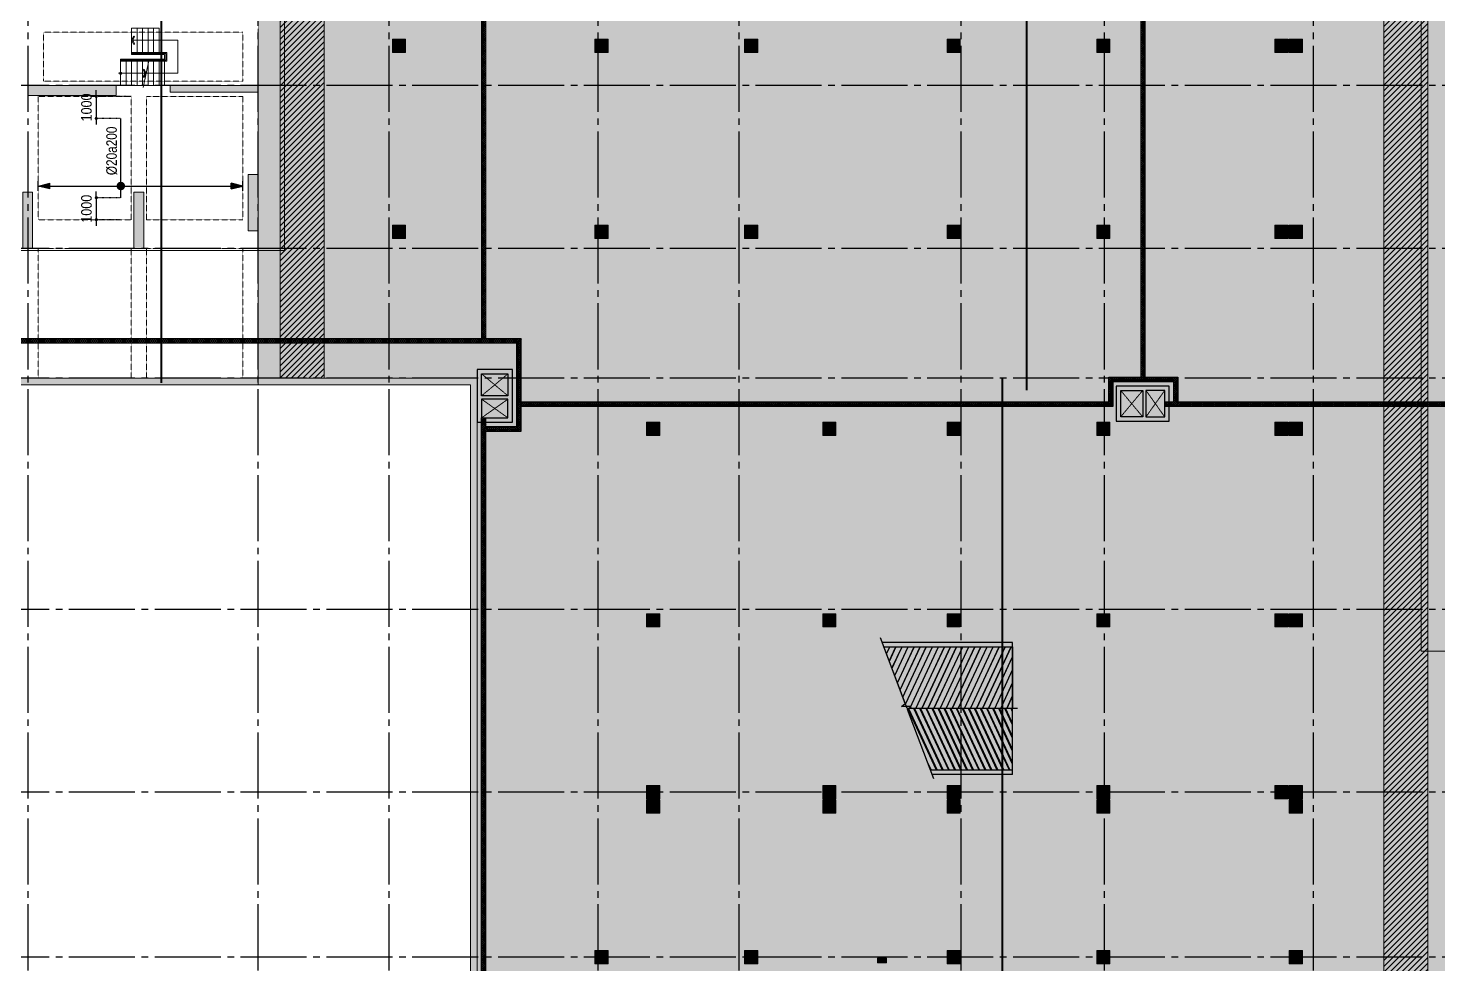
# Model space of a CAD drawing. Header units: millimetres. Extents: x -3819597 to -2591384, y 582389 to 820195.
# Drawn here: x -2754257 to -2690206, y 667731 to 710231 of the extents above; entities that cross this region are included whole.
import ezdxf
from ezdxf.enums import TextEntityAlignment as Align

# ---------------------------------------------------------------- set-up
doc = ezdxf.new("R2010")
doc.units = ezdxf.units.MM
doc.header["$MEASUREMENT"] = 0
for name, pattern in [('CENTER', [2, 1.25, -0.25, 0.25, -0.25]), ('CHG_XX_Cot_Ham 2$0$MB_Luoi truc$0$HTT Hidden 21', [3, 2, -1]), ('CHG_XX_Damsan_Ham 2$0$CHG_XX_Damsan_Ham 2$0$HIDDEN', [0.375, 0.25, -0.125]), ('CHG_XX_Luoi truc$0$MB_Luoi truc$0$Center101', [13, 10, -1, 1, -1]), ('DOT2', [0.125, 0, -0.125]), ('HIDDEN', [0.375, 0.25, -0.125])]:
    doc.linetypes.add(name, pattern=pattern)
doc.layers.get('0').update_dxf_attribs({"lineweight": 9})
doc.layers.get('Defpoints').update_dxf_attribs({"color": 10, "lineweight": 0})
for name, color, linetype in [('02HN. TEXT B', 1, 'Continuous'), ('08HN. SSS X', 6, 'Continuous'), ('12HN. GRID', 1, 'CENTER'), ("CHG_XX_Damsan_Ham 2$0$CHG_XX_Damsan_Ham 2$0$'S_General_Hatch_8", 8, 'Continuous'), ('CHG_XX_Damsan_Ham 2$0$CHG_XX_Damsan_Ham 2$0$MEP-00-GENERAL-35', 2, 'Continuous'), ('CHG_XX_Luoi truc$0$Grid', 34, 'Continuous'), ('CHG_XX_Luoi truc$0$Grid Line', 8, 'CHG_XX_Luoi truc$0$MB_Luoi truc$0$Center101'), ('dim', 51, 'Continuous')]:
    doc.layers.add(name, color=color, linetype=linetype)
for name, color, linetype, lineweight, plot in [('CHG_XX_Cot_Ham 2$0$NS-Column-H2', 90, 'Continuous', 13, False), ('CHG_XX_Cot_Ham 2$0$NS-Column-H2 @ 1', 90, 'Continuous', 13, False), ('CHG_XX_Cot_Ham 2$0$NS-Column-H2 @ 150', 90, 'Continuous', 13, False)]:
    doc.layers.add(name, color=color, linetype=linetype, lineweight=lineweight, plot=plot)
for name, color, linetype, lineweight in [('CHG_XX_Cot_Ham 2$0$NS-Pier-H2', 150, 'Continuous', 13), ('CHG_XX_Cot_Ham 2$0$NS-Pier-H2 @ 1', 150, 'Continuous', 13), ('CHG_XX_Cot_Ham 2$0$NS-Pier-H2 @ 150', 150, 'Continuous', 13), ("CHG_XX_Damsan_Ham 2$0$CHG_XX_Damsan_Ham 2$0$'S_General_Hidden_1 Thin", 1, 'CHG_XX_Damsan_Ham 2$0$CHG_XX_Damsan_Ham 2$0$HIDDEN', 18), ('CHG_XX_Damsan_Ham 2$0$CHG_XX_Damsan_Ham 2$0$CHG_XX_Damsan_Ham 2$0$Start net bao', 3, 'Continuous', 18), ('CHG_XX_Damsan_Ham 2$0$CHG_XX_Damsan_Ham 2$0$DBAO', 3, 'Continuous', 13), ('CHG_XX_Damsan_Ham 2$0$CHG_XX_Damsan_Ham 2$0$DMo', 9, 'CHG_XX_Damsan_Ham 2$0$CHG_XX_Damsan_Ham 2$0$HIDDEN', 9), ('CHG_XX_Damsan_Ham 2$0$CHG_XX_Damsan_Ham 2$0$DTE-MEP-H-SLAB TEXT', 3, 'Continuous', 0), ('CHG_XX_Damsan_Ham 2$0$CHG_XX_Damsan_Ham 2$0$HATCH', 154, 'Continuous', 9), ('CHG_XX_Damsan_Ham 2$0$CHG_XX_Damsan_Ham 2$0$mach ngung thi cong', 6, 'Continuous', 13), ('CHG_XX_Damsan_Ham 2$0$CHG_XX_Damsan_Ham 2$0$Start hatch', 8, 'Continuous', 25), ('CHG_XX_Damsan_Ham 2$0$CHG_XX_Damsan_Ham 2$0$Start net bao', 3, 'Continuous', 18), ('CHG_XX_Damsan_Ham 2$0$HATCH', 57, 'Continuous', 9), ('CHG_XX_Damsan_Ham 2$0$mach ngung thi cong', 6, 'Continuous', 13), ('CHG_XX_Damsan_Ham 2$0$Start hatch', 8, 'Continuous', 25), ('CHG_XX_Damsan_Ham 2$0$tam cap ram', 8, 'Continuous', 5), ('thep chay suot', 5, 'HIDDEN', 40)]:
    doc.layers.add(name, color=color, linetype=linetype, lineweight=lineweight)
doc.styles.add('[HN042014]STYLE', font='arial.ttf', dxfattribs={"width": 0.8})
doc.styles.add('CHG_XX_Luoi truc$0$MB_Luoi truc$0$Grid A-F$0$VNI-HelveCB', font='VHELVCB_0.TTF')
doc.styles.add('MB_Luoi truc$0$Arial_C', font='arial.ttf', dxfattribs={"width": 0.85})
doc.dimstyles.new('200', dxfattribs={"dimscale": 200, "dimtxt": 2.4, "dimasz": 0.7, "dimexe": 0.0003, "dimexo": 0, "dimgap": 1, "dimtad": 1, "dimdec": 0, "dimzin": 12, "dimdsep": 46, "dimtxsty": 'MB_Luoi truc$0$Arial_C', "dimblk": 'MB_Luoi truc$0$_Dot', "dimcen": 0.5, "dimclrd": 256, "dimclre": 8, "dimclrt": 1, "dimadec": 0, "dimazin": 0, "dimtfac": 1, "dimtdec": 0, "dimtix": 1, "dimtmove": 2, "dimatfit": 3, "dimldrblk": 'MB_Luoi truc$0$HTT Arrow 30', "dimfxl": 1, "dimtolj": 1, "dimtzin": 0, "dimlwe": -1, "dimarcsym": 0})
pattern_1 = [(45, (170555.19, -8650), (-44.194174, 44.194174), []), (135, (170555.19, -8650), (-44.194174, -44.194174), [])]

# ---------------------------------------------------------------- blocks, each defined once
blk = doc.blocks.new('*U685')
at = {"layer": '12HN. GRID', "linetype": 'Continuous'}
h = blk.add_hatch(color=256, dxfattribs=at)
h.dxf.hatch_style = 1
h.paths.add_polyline_path([(-44, 1608), (44, 1608), (0, 1784)])
h = blk.add_hatch(color=256, dxfattribs=at)
h.dxf.hatch_style = 1
h.paths.add_polyline_path([(0, -1233), (44, -1057), (-44, -1057)])
for p, q in [((-75, 1784), (75, 1784)), ((-44, 1608), (0, 1784)), ((0, 1784), (0, -1233)), ((0, 1784), (44, 1608)), ((-44, 1608), (44, 1608)), ((-44, -1057), (44, -1057)), ((-44, -1057), (0, -1233)), ((0, -1233), (44, -1057)), ((-75, -1233), (75, -1233))]:
    blk.add_line(p, q, dxfattribs=at)
at = {"layer": '12HN. GRID', "linetype": 'Continuous', "const_width": 64, "flags": 128}
blk.add_lwpolyline([(-32, 0, 1), (32, 0, 1)], format="xyb", close=True, dxfattribs=at)
at = {"layer": 'thep chay suot', "linetype": 'HIDDEN', "ltscale": 10}
blk.add_line((-12226, 0), (4177, 0), dxfattribs=at)
at = {"layer": 'thep chay suot', "linetype": 'ByBlock', "ltscale": 0.001}
for p, q in [((-12226, 0), (-12226, 0)), ((4177, 0), (4177, -87))]:
    blk.add_line(p, q, dxfattribs=at)
at = {"layer": '02HN. TEXT B', "linetype": 'ByBlock', "style": '[HN042014]STYLE', "width": 0.8, "flags": 8}
blk.add_attdef('1', text='', height=160, dxfattribs=at).set_placement((-755, 185), align=Align.MIDDLE_LEFT)
blk.add_attdef('0', text='', height=160, dxfattribs=at).set_placement((-351, 11), align=Align.MIDDLE_CENTER)
at = {"layer": 'Defpoints', "color": 9, "linetype": 'ByBlock', "style": '[HN042014]STYLE', "width": 0.8, "flags": 9}
for tag, p in [('2', (-8371, -1745)), ('3', (-8371, -2150)), ('4', (-8371, -2554)), ('5', (-8371, -2945))]:
    blk.add_attdef(tag, text='', height=250, dxfattribs=at).set_placement(p, align=Align.MIDDLE_CENTER)
blk = doc.blocks.new('*U184')
at = {"layer": '12HN. GRID', "linetype": 'Continuous'}
h = blk.add_hatch(color=256, dxfattribs=at)
h.dxf.hatch_style = 1
h.paths.add_polyline_path([(-44, 1077), (44, 1077), (0, 1253)])
h = blk.add_hatch(color=256, dxfattribs=at)
h.dxf.hatch_style = 1
h.paths.add_polyline_path([(0, -1847), (44, -1671), (-44, -1671)])
at = {"layer": '08HN. SSS X', "linetype": 'ByBlock', "ltscale": 10}
for p, q in [((-177, 0), (1023, 0)), ((-177, 0), (-177, 0)), ((1023, 0), (1023, 0))]:
    blk.add_line(p, q, dxfattribs=at)
at = {"layer": '12HN. GRID', "linetype": 'Continuous'}
for p, q in [((-75, 1253), (75, 1253)), ((-44, 1077), (0, 1253)), ((-44, 1077), (44, 1077)), ((0, 1253), (0, -1847)), ((0, 1253), (44, 1077)), ((-44, -1671), (44, -1671)), ((-44, -1671), (0, -1847)), ((0, -1847), (44, -1671)), ((-75, -1847), (75, -1847))]:
    blk.add_line(p, q, dxfattribs=at)
at = {"layer": '12HN. GRID', "linetype": 'Continuous', "const_width": 64, "flags": 128}
blk.add_lwpolyline([(-32, 0, 1), (32, 0, 1)], format="xyb", close=True, dxfattribs=at)
at = {"layer": '02HN. TEXT B', "linetype": 'ByBlock', "style": '[HN042014]STYLE', "width": 0.8, "flags": 8}
blk.add_attdef('1', text='', height=160, dxfattribs=at).set_placement((164, 140), align=Align.MIDDLE_LEFT)
blk.add_attdef('0', text='', height=160, dxfattribs=at).set_placement((1102, 160), align=Align.MIDDLE_CENTER)
at = {"layer": 'Defpoints', "color": 9, "linetype": 'ByBlock', "style": '[HN042014]STYLE', "width": 0.8, "flags": 9}
for tag, p in [('2', (2572, 2423)), ('3', (2572, 2018)), ('4', (2572, 1613)), ('5', (2572, 1223))]:
    blk.add_attdef(tag, text='', height=250, dxfattribs=at).set_placement(p, align=Align.MIDDLE_CENTER)
blk = doc.blocks.new('MB_Luoi truc$0$_Dot')
at = {"color": 0, "linetype": 'ByBlock', "lineweight": -2}
blk.add_line((-0.5, 0), (-1, 0), dxfattribs=at)
at = {"color": 0, "linetype": 'ByBlock', "const_width": 0.5}
blk.add_lwpolyline([(-0.25, 0, 1), (0.25, 0, 1)], format="xyb", close=True, dxfattribs=at)
blk = doc.blocks.new('*D195')
at = {"layer": 'Defpoints', "color": 0, "transparency": 16777216}
for p in [(-2749582, 707131), (-2751163, 706131), (-2750049, 706131)]:
    blk.add_point(p, dxfattribs=at)
at = {"layer": 'dim', "lineweight": -2, "transparency": 16777216}
for p, q in [((-2751163, 707271), (-2751163, 707411)), ((-2751163, 707131), (-2751163, 706131)), ((-2751163, 705991), (-2751163, 705851))]:
    blk.add_line(p, q, dxfattribs=at)
at = {"layer": 'dim', "color": 8, "linetype": 'DOT2', "transparency": 16777216}
for p, q in [((-2749582, 707131), (-2751163, 707131)), ((-2750049, 706131), (-2751163, 706131))]:
    blk.add_line(p, q, dxfattribs=at)
at = {"layer": 'dim', "lineweight": -2, "transparency": 16777216, "xscale": 140, "yscale": 140, "zscale": 140}
for p, rotation in [((-2751163, 707131), 270), ((-2751163, 706131), 90)]:
    blk.add_blockref('MB_Luoi truc$0$_Dot', p, dxfattribs=dict(at, rotation=rotation))
at = {"layer": 'dim', "color": 1, "transparency": 16777216, "insert": (-2751608, 706631), "char_height": 480, "attachment_point": 5, "rotation": 90, "style": 'MB_Luoi truc$0$Arial_C'}
blk.add_mtext('\\A1;1000', dxfattribs=at)
blk = doc.blocks.new('MB_Luoi truc$0$HTT Arrow 30')
blk.add_hatch(color=256).paths.add_polyline_path([(-2.5, 0.375), (-2.5, -0.375), (0, 0)])
at = {"color": 0, "linetype": 'ByBlock', "lineweight": -2}
for p, q in [((0, 0), (-2.5, 0.375)), ((-2.5, -0.375), (-2.5, 0.375)), ((0, 0), (-2.5, -0.375))]:
    blk.add_line(p, q, dxfattribs=at)
blk = doc.blocks.new('*D196')
at = {"layer": 'Defpoints', "color": 0, "transparency": 16777216}
for p in [(-2750049, 702531), (-2751163, 701531), (-2750049, 701531)]:
    blk.add_point(p, dxfattribs=at)
at = {"layer": 'dim', "lineweight": -2, "transparency": 16777216}
for p, q in [((-2751163, 702671), (-2751163, 702811)), ((-2751163, 702531), (-2751163, 701531)), ((-2751163, 701391), (-2751163, 701251))]:
    blk.add_line(p, q, dxfattribs=at)
at = {"layer": 'dim', "color": 8, "linetype": 'DOT2', "transparency": 16777216}
for p, q in [((-2750049, 702531), (-2751163, 702531)), ((-2750049, 701531), (-2751163, 701531))]:
    blk.add_line(p, q, dxfattribs=at)
at = {"layer": 'dim', "lineweight": -2, "transparency": 16777216, "xscale": 140, "yscale": 140, "zscale": 140}
for p, rotation in [((-2751163, 702531), 270), ((-2751163, 701531), 90)]:
    blk.add_blockref('MB_Luoi truc$0$_Dot', p, dxfattribs=dict(at, rotation=rotation))
at = {"layer": 'dim', "color": 1, "transparency": 16777216, "insert": (-2751608, 702031), "char_height": 480, "attachment_point": 5, "rotation": 90, "style": 'MB_Luoi truc$0$Arial_C'}
blk.add_mtext('\\A1;1000', dxfattribs=at)
blk = doc.blocks.new('*U718')
at = {"layer": '12HN. GRID', "linetype": 'Continuous'}
h = blk.add_hatch(color=256, dxfattribs=at)
h.dxf.hatch_style = 1
h.paths.add_polyline_path([(-44, 11468), (44, 11468), (0, 11644)])
h = blk.add_hatch(color=256, dxfattribs=at)
h.dxf.hatch_style = 1
h.paths.add_polyline_path([(0, -6406), (44, -6230), (-44, -6230)])
for p, q in [((-75, 11644), (75, 11644)), ((-44, 11468), (0, 11644)), ((0, 11644), (0, -6406)), ((0, 11644), (44, 11468)), ((-44, 11468), (44, 11468)), ((-44, -6230), (44, -6230)), ((-44, -6230), (0, -6406)), ((0, -6406), (44, -6230)), ((-75, -6406), (75, -6406))]:
    blk.add_line(p, q, dxfattribs=at)
at = {"layer": '12HN. GRID', "linetype": 'Continuous', "const_width": 64, "flags": 128}
blk.add_lwpolyline([(-32, 0, 1), (32, 0, 1)], format="xyb", close=True, dxfattribs=at)
at = {"layer": 'thep chay suot', "linetype": 'HIDDEN', "ltscale": 10}
blk.add_line((-12340, 0), (3893, 0), dxfattribs=at)
at = {"layer": 'thep chay suot', "linetype": 'ByBlock', "ltscale": 0.001}
for p, q in [((-12340, 0), (-12340, 0)), ((3893, 0), (3893, 0))]:
    blk.add_line(p, q, dxfattribs=at)
at = {"layer": '02HN. TEXT B', "linetype": 'ByBlock', "style": '[HN042014]STYLE', "width": 0.8, "flags": 8}
blk.add_attdef('1', text='', height=160, dxfattribs=at).set_placement((116, 185), align=Align.MIDDLE_LEFT)
blk.add_attdef('0', text='', height=160, dxfattribs=at).set_placement((-351, 11), align=Align.MIDDLE_CENTER)
at = {"layer": 'Defpoints', "color": 9, "linetype": 'ByBlock', "style": '[HN042014]STYLE', "width": 0.8, "flags": 9}
for tag, p in [('2', (-7832, 6470)), ('3', (-7832, 6065)), ('4', (-7832, 5660)), ('5', (-7832, 5270))]:
    blk.add_attdef(tag, text='', height=250, dxfattribs=at).set_placement(p, align=Align.MIDDLE_CENTER)
blk = doc.blocks.new('*U719')
at = {"layer": '12HN. GRID', "linetype": 'Continuous'}
h = blk.add_hatch(color=256, dxfattribs=at)
h.dxf.hatch_style = 1
h.paths.add_polyline_path([(-44, 7781), (44, 7781), (0, 7957)])
h = blk.add_hatch(color=256, dxfattribs=at)
h.dxf.hatch_style = 1
h.paths.add_polyline_path([(0, -6743), (44, -6567), (-44, -6567)])
for p, q in [((-75, 7957), (75, 7957)), ((-44, 7781), (0, 7957)), ((0, 7957), (0, -6743)), ((0, 7957), (44, 7781)), ((-44, 7781), (44, 7781)), ((-44, -6567), (44, -6567)), ((-44, -6567), (0, -6743)), ((0, -6743), (44, -6567)), ((-75, -6743), (75, -6743))]:
    blk.add_line(p, q, dxfattribs=at)
at = {"layer": '12HN. GRID', "linetype": 'Continuous', "const_width": 64, "flags": 128}
blk.add_lwpolyline([(-32, 0, 1), (32, 0, 1)], format="xyb", close=True, dxfattribs=at)
at = {"layer": 'thep chay suot', "linetype": 'HIDDEN', "ltscale": 10}
blk.add_line((-10073, 0), (10646, 0), dxfattribs=at)
at = {"layer": 'thep chay suot', "linetype": 'ByBlock', "ltscale": 0.001}
for p, q in [((-10073, 0), (-10073, 0)), ((10646, 0), (10646, 0))]:
    blk.add_line(p, q, dxfattribs=at)
at = {"layer": '02HN. TEXT B', "linetype": 'ByBlock', "style": '[HN042014]STYLE', "width": 0.8, "flags": 8}
blk.add_attdef('1', text='', height=160, dxfattribs=at).set_placement((116, 185), align=Align.MIDDLE_LEFT)
blk.add_attdef('0', text='', height=160, dxfattribs=at).set_placement((-351, 11), align=Align.MIDDLE_CENTER)
at = {"layer": 'Defpoints', "color": 9, "linetype": 'ByBlock', "style": '[HN042014]STYLE', "width": 0.8, "flags": 9}
for tag, p in [('2', (14971, 6470)), ('3', (14971, 6065)), ('4', (14971, 5660)), ('5', (14971, 5270))]:
    blk.add_attdef(tag, text='', height=250, dxfattribs=at).set_placement(p, align=Align.MIDDLE_CENTER)
blk = doc.blocks.new('*U1035')
at = {"layer": 'CHG_XX_Cot_Ham 2$0$NS-Pier-H2 @ 1'}
h = blk.add_hatch(color=256, dxfattribs=at)
h.dxf.hatch_style = 1
h.paths.add_polyline_path([(450, 0), (0, 0), (0, -2550), (450, -2550)])
at = {"layer": 'CHG_XX_Cot_Ham 2$0$NS-Pier-H2 @ 150'}
h = blk.add_hatch(color=256, dxfattribs=at)
h.dxf.hatch_style = 1
h.paths.add_polyline_path([(450, 0), (0, 0), (0, -2550), (450, -2550)])
blk = doc.blocks.new('CHG_XX_Cot_Ham 2$0$Block A_C450x2250')
at = {"layer": 'CHG_XX_Cot_Ham 2$0$NS-Pier-H2'}
blk.add_lwpolyline([(450, -2550), (0, -2550), (0, 0), (450, 0)], close=True, dxfattribs=at)
blk.add_blockref('*U1035', (0, 0), dxfattribs=at)
blk = doc.blocks.new('*U1036')
at = {"layer": 'CHG_XX_Cot_Ham 2$0$NS-Column-H2 @ 1'}
h = blk.add_hatch(color=256, dxfattribs=at)
h.dxf.hatch_style = 1
h.paths.add_polyline_path([(-300, -300), (-300, 300), (300, 300), (300, -300)])
at = {"layer": 'CHG_XX_Cot_Ham 2$0$NS-Column-H2 @ 150'}
h = blk.add_hatch(color=256, dxfattribs=at)
h.dxf.hatch_style = 1
h.paths.add_polyline_path([(-300, -300), (-300, 300), (300, 300), (300, -300)])
blk = doc.blocks.new('CHG_XX_Cot_Ham 2$0$HoBoi_C600x600')
at = {"layer": 'CHG_XX_Cot_Ham 2$0$NS-Column-H2'}
blk.add_lwpolyline([(300, -300), (300, 300), (-300, 300), (-300, -300)], close=True, dxfattribs=at)
blk.add_blockref('*U1036', (0, 0), dxfattribs=at)
blk = doc.blocks.new('*U1029')
at = {"layer": 'CHG_XX_Luoi truc$0$Grid Line'}
blk.add_line((0, 0), (0, 608), dxfattribs=at)
at = {"layer": 'CHG_XX_Luoi truc$0$Grid', "lineweight": -2, "style": 'CHG_XX_Luoi truc$0$MB_Luoi truc$0$Grid A-F$0$VNI-HelveCB'}
for tag, p in [('GRIDSUB', (0, 617)), ('GRID', (0, -9))]:
    blk.add_attdef(tag, text='', height=5, dxfattribs=at).set_placement(p, align=Align.MIDDLE)
blk = doc.blocks.new('*U1034')
at = {"layer": 'CHG_XX_Luoi truc$0$Grid Line'}
blk.add_line((0, 0), (0, 608), dxfattribs=at)
at = {"layer": 'CHG_XX_Luoi truc$0$Grid', "lineweight": -2, "style": 'CHG_XX_Luoi truc$0$MB_Luoi truc$0$Grid A-F$0$VNI-HelveCB'}
for tag, p in [('GRIDSUB', (0, 617)), ('GRID', (0, -9))]:
    blk.add_attdef(tag, text='', height=5, dxfattribs=at).set_placement(p, align=Align.MIDDLE)
blk = doc.blocks.new('*U1031')
at = {"layer": 'CHG_XX_Luoi truc$0$Grid Line'}
blk.add_line((0, 0), (0, 438), dxfattribs=at)
at = {"layer": 'CHG_XX_Luoi truc$0$Grid', "lineweight": -2, "style": 'CHG_XX_Luoi truc$0$MB_Luoi truc$0$Grid A-F$0$VNI-HelveCB'}
for tag, p in [('GRIDSUB', (0, 447)), ('GRID', (0, -9))]:
    blk.add_attdef(tag, text='', height=5, dxfattribs=at).set_placement(p, align=Align.MIDDLE)
blk = doc.blocks.new('CHG_XX_Luoi truc')
at = {"layer": 'CHG_XX_Luoi truc$0$Grid', "xscale": 300, "yscale": 300, "zscale": 300}
for name, p in [('*U1029', (12250, -12747)), ('*U1029', (22700, -12747)), ('*U1029', (28650, -12747)), ('*U1029', (38150, -12747)), ('*U1029', (44550, -12747)), ('*U1029', (54650, -12747)), ('*U1034', (61150, -12747)), ('*U1029', (70650, -12747))]:
    blk.add_blockref(name, p, dxfattribs=at)
at = {"layer": 'CHG_XX_Luoi truc$0$Grid', "xscale": 300.0000000000013, "yscale": 300.0000000000013, "zscale": 300.0000000000013, "rotation": 90}
for p in [(110703, 97650), (110703, 90250), (110703, 84350), (110703, 73850), (110703, 65550), (110703, 58050)]:
    blk.add_blockref('*U1031', p, dxfattribs=at)
blk = doc.blocks.new('CHG_XX_Cot_Ham 2')
at = {"layer": 'CHG_XX_Cot_Ham 2$0$NS-Column-H2'}
h = blk.add_hatch(color=256, dxfattribs=at)
h.dxf.hatch_style = 1
h.paths.add_polyline_path([(50848.5, 58000), (50848.5, 57800), (51248.5, 57800), (51248.5, 58000)])
at = {"layer": 'CHG_XX_Cot_Ham 2$0$NS-Pier-H2'}
h = blk.add_hatch(color=256, dxfattribs=at)
h.dxf.hatch_style = 1
h.paths.add_polyline_path([(99639.2, 163400), (-10900, 163400), (-10900, 85450), (-300, 85450), (-300, 84050), (32350, 84050), (32350, -9000), (103575.5, -9000), (106050, -6022), (106050, 158254.3)])
h.paths.add_polyline_path([(99533.7, 163100), (105750, 158110.4), (105750, 90450), (105650, 90450), (105750, 90450), (105750, 13850), (105750, 13722.3), (105750, -5913.6), (103434.7, -8700), (93599.8, -8700), (93299.8, -8700), (32650, -8700), (32650, 84350), (0, 84350), (0, 85750), (-10600, 85750), (-10600, 163100), (93600, 163100)], flags=16)
h = blk.add_hatch(color=256, dxfattribs=at)
h.dxf.hatch_style = 1
h.paths.add_polyline_path([(18700, 97650), (18700, 97350), (22700, 97350), (22700, 97650)])
h.paths.add_polyline_path([(16250, 97200), (16250, 97650), (12250, 97650), (12250, 97200)])
at = {"layer": 'CHG_XX_Cot_Ham 2$0$NS-Column-H2'}
blk.add_lwpolyline([(50848.5, 58000), (50848.5, 57800), (51248.5, 57800), (51248.5, 58000)], close=True, dxfattribs=at)
at = {"layer": 'CHG_XX_Cot_Ham 2$0$NS-Pier-H2'}
for p, q in [((32350, 84050), (-300, 84050)), ((32650, 84350), (0, 84350)), ((32350, -9000), (32350, 84050)), ((32650, -8700), (32650, 84350))]:
    blk.add_line(p, q, dxfattribs=at)
at = {"layer": 'CHG_XX_Cot_Ham 2$0$NS-Pier-H2', "linetype": 'CHG_XX_Cot_Ham 2$0$MB_Luoi truc$0$HTT Hidden 21'}
blk.add_lwpolyline([(99639.2, 163400), (106050, 158254.3), (106050, -6022), (103575.5, -9000), (32350, -9000), (32350, 84050), (-300, 84050), (-300, 85450), (-10900, 85450), (-10900, 163400)], close=True, dxfattribs=at)
at = {"layer": 'CHG_XX_Cot_Ham 2$0$NS-Pier-H2'}
for points in [[(12250, 97650), (16250, 97650), (16250, 97200), (12250, 97200)], [(18700, 97650), (22700, 97650), (22700, 97350), (18700, 97350)]]:
    blk.add_lwpolyline(points, close=True, dxfattribs=at)
at = {"layer": 'CHG_XX_Cot_Ham 2$0$NS-Column-H2'}
for p in [(29100, 99450), (38300, 99450), (45100, 99450), (54300, 99450), (61100, 99450), (69200, 99450), (69850, 99450), (29100, 91000), (38300, 91000), (45100, 91000), (54300, 91000), (61100, 91000), (69200, 91000), (69850, 91000), (40650, 82050), (48650, 82050), (54300, 82050), (61100, 82050), (69200, 82050), (69850, 82050), (40650, 73350), (48650, 73350), (54300, 73350), (61100, 73350), (69200, 73350), (69850, 73350), (40650, 65550), (48650, 65550), (54300, 65550), (61100, 65550), (69200, 65550), (69850, 65550), (40650, 64900), (48650, 64900), (48650, 64900), (54300, 64900), (61100, 64900), (69850, 64900), (38300, 58050), (45100, 58050), (54300, 58050), (61100, 58050), (69850, 58050)]:
    blk.add_blockref('CHG_XX_Cot_Ham 2$0$HoBoi_C600x600', p, dxfattribs=at)
at = {"layer": 'CHG_XX_Cot_Ham 2$0$NS-Pier-H2'}
blk.add_blockref('CHG_XX_Luoi truc', (0, 0), dxfattribs=at)
at = {"layer": 'CHG_XX_Cot_Ham 2$0$NS-Pier-H2', "xscale": -1, "rotation": 180}
for p in [(22250, 91050), (12000, 90250), (17050, 90250)]:
    blk.add_blockref('CHG_XX_Cot_Ham 2$0$Block A_C450x2250', p, dxfattribs=at)
blk = doc.blocks.new('CHG_XX_Damsan_Ham 2$0$CHG_XX_Damsan_Ham 2$0$sdfsgdh')
at = {"layer": 'CHG_XX_Damsan_Ham 2$0$CHG_XX_Damsan_Ham 2$0$Start hatch', "ltscale": 0.5}
h = blk.add_hatch(dxfattribs=at)
h.set_pattern_fill('ANSI37', color=256, scale=500)
h.set_pattern_definition(pattern_1)
h.paths.add_polyline_path([(43750, -38999), (43550, -38999), (43550, -74750), (43750, -74750)])
h = blk.add_hatch(dxfattribs=at)
h.set_pattern_fill('ANSI37', color=256, scale=500)
h.set_pattern_definition(pattern_1)
h.paths.add_polyline_path([(73704, -38921), (73504, -38921), (73504, -76505), (73704, -76505)])
h = blk.add_hatch(dxfattribs=at)
h.set_pattern_fill('ANSI37', color=256, scale=500)
h.set_pattern_definition([(45, (273994.73, -7150), (-44.194174, 44.194174), []), (135, (273994.73, -7150), (-44.194174, -44.194174), [])])
h.paths.add_polyline_path([(45350, -74750), (2100, -74750), (2100, -74950), (45150, -74950), (45150, -78750), (43750, -78750), (43750, -78550), (43550, -78550), (43550, -78950), (43750, -78950), (45350, -78950)])
h = blk.add_hatch(dxfattribs=at)
h.set_pattern_fill('ANSI37', color=256, scale=500)
h.set_pattern_definition(pattern_1)
h.paths.add_polyline_path([(72249, -76705), (74991, -76705), (74991, -77624), (74591, -77624), (74591, -77824), (75191, -77824), (75191, -77624), (75191, -76505), (73704, -76505), (73504, -76505), (72049, -76505), (72049, -77624), (45350, -77624), (45350, -77824), (72249, -77824)])
h = blk.add_hatch(dxfattribs=at)
h.set_pattern_fill('ANSI37', color=256, scale=500)
h.paths.add_polyline_path([(103600, -77624), (75191, -77624), (75191, -77824), (103600, -77824)])
h = blk.add_hatch(dxfattribs=at)
h.set_pattern_fill('ANSI37', color=256, scale=500)
h.set_pattern_definition([(45, (273994.73, -8650), (-44.194174, 44.194174), []), (135, (273994.73, -8650), (-44.194174, -44.194174), [])])
h.paths.add_polyline_path([(43750, -78350), (43550, -78350), (43550, -123131), (45150, -123131), (45150, -125931), (43750, -125931), (43750, -125531), (43550, -125531), (43550, -126131), (43750, -126131), (45350, -126131), (45350, -122931), (43750, -122931)])
at = {"layer": 'CHG_XX_Damsan_Ham 2$0$CHG_XX_Damsan_Ham 2$0$DTE-MEP-H-SLAB TEXT', "color": 2, "ltscale": 0.5}
for p, q in [((43550, 200), (43550, -74750)), ((43750, -74750), (43750, 200)), ((73504, 200), (73504, -76505)), ((73704, 200), (73704, -76505)), ((2100, -74750), (45350, -74750)), ((1500, -74950), (45150, -74950)), ((73504, -76705), (73504, -76707)), ((45350, -77124), (45350, -77324)), ((74591, -77624), (74991, -77624)), ((74591, -78105), (74591, -78305)), ((43750, -78350), (43550, -78350))]:
    blk.add_line(p, q, dxfattribs=at)
at = {"layer": 'CHG_XX_Damsan_Ham 2$0$CHG_XX_Damsan_Ham 2$0$MEP-00-GENERAL-35'}
for p, q in [((74591, -77824), (103600, -77824)), ((75191, -77624), (103600, -77624))]:
    blk.add_line(p, q, dxfattribs=at)
for points in [[(43750, -78950), (45350, -78950), (45350, -74750)], [(43750, -78750), (45150, -78750), (45150, -74950)], [(45350, -77624), (72049, -77624), (72049, -76505), (73504, -76505)], [(45350, -77824), (72249, -77824), (72249, -76705), (74991, -76705), (74991, -77624)], [(73704, -76505), (75191, -76505), (75191, -77624)], [(43750, -125931), (45150, -125931), (45150, -123131), (43550, -123131), (43550, -78350)], [(43750, -78750), (43750, -78350)], [(43750, -126131), (45350, -126131), (45350, -122931), (43750, -122931), (43750, -78950)]]:
    blk.add_lwpolyline(points, dxfattribs=at)
for points in [[(44950, -78550), (44950, -76150), (43350, -76150), (43350, -78550)], [(43550, -77350), (43550, -76350), (44750, -76350), (44750, -77350)], [(44750, -78350), (44750, -77500), (43550, -77500), (43550, -78350)], [(74791, -76905), (72391, -76905), (72391, -78505), (74791, -78505)], [(73591, -78305), (72591, -78305), (72591, -77105), (73591, -77105)], [(74591, -77105), (73741, -77105), (73741, -78305), (74591, -78305)]]:
    blk.add_lwpolyline(points, close=True, dxfattribs=at)
blk = doc.blocks.new('CHG_XX_Damsan_Ham 2$0$A$C2E244298')
at = {"layer": 'CHG_XX_Damsan_Ham 2$0$Start hatch', "linetype": 'Continuous'}
h = blk.add_hatch(dxfattribs=at)
h.set_pattern_fill('_USER', color=256, scale=250, angle=65, pattern_type=0)
h.set_pattern_definition([(65, (2e-10, 1e-10), (-226.57695, 105.65457), [])])
h.paths.add_polyline_path([(51130, 72150), (56983, 72150), (56983, 69350), (52188, 69350)])
h = blk.add_hatch(dxfattribs=at)
h.set_pattern_fill('_USER', color=256, scale=250, angle=65, pattern_type=0)
h.set_pattern_definition([(295, (2e-10, 138700), (-226.57695, -105.65457), [])])
h.paths.add_polyline_path([(56983, 66550), (56983, 69350), (52188, 69350), (53246, 66550)])
at = {"layer": 'CHG_XX_Damsan_Ham 2$0$Start hatch'}
for p, q in [((56983, 72350), (51055, 72350)), ((56983, 66350), (53321, 66350))]:
    blk.add_line(p, q, dxfattribs=at)
at = {"layer": 'CHG_XX_Damsan_Ham 2$0$Start hatch', "linetype": 'Continuous'}
for p, q in [((57206, 69350), (52188, 69350)), ((56983, 66550), (53246, 66550))]:
    blk.add_line(p, q, dxfattribs=at)
for points in [[(53397, 66150), (52207, 69301), (52373, 69444), (51934, 69438), (52101, 69581), (50979, 72550)], [(56983, 66350), (56983, 72350)]]:
    blk.add_lwpolyline(points, dxfattribs=at)
blk.add_lwpolyline([(51130, 72150), (56983, 72150), (56983, 69350), (52188, 69350)], close=True, dxfattribs=at)
blk = doc.blocks.new('CHG_XX_Damsan_Ham 2$0$MB Ham 2$0$Dot')
at = {"linetype": 'ByBlock', "lineweight": -2}
h = blk.add_hatch(color=0, dxfattribs=at)
edge = h.paths.add_edge_path()
edge.add_arc((0, 0), 0.5, 0, 360)
at = {"color": 0, "linetype": 'ByBlock', "lineweight": -2}
blk.add_line((0, -1), (0, 1), dxfattribs=at)
blk.add_circle((0, 0), 0.5, dxfattribs=at)
blk = doc.blocks.new('CHG_XX_Damsan_Ham 2$0$MB Ham 2$0$Arrow 60')
at = {"linetype": 'ByBlock', "lineweight": -2}
h = blk.add_hatch(color=0, dxfattribs=at)
h.paths.add_polyline_path([(1.88, 0.94), (1.65, 1.38), (0, 0.56), (-1.65, 1.38), (-1.88, 0.94), (0, 0)], flags=17)
h.paths.add_polyline_path([(1.65, 1.38), (1.88, 0.94), (0, 0), (-1.88, 0.94), (-1.65, 1.38), (0, 0.56)])
blk.add_hatch(color=0, dxfattribs=at).paths.add_polyline_path([(1.65, 1.38), (1.88, 0.94), (0, 0), (-1.88, 0.94), (-1.65, 1.38), (0, 0.56)])
at = {"color": 0, "linetype": 'ByBlock', "lineweight": -2}
blk.add_lwpolyline([(1.65, 1.38), (1.88, 0.94), (0, 0), (-1.88, 0.94), (-1.65, 1.38), (0, 0.56)], close=True, dxfattribs=at)
blk = doc.blocks.new('CHG_XX_Damsan_Ham 2$0$ArchStaireH2')
at = {"layer": 'CHG_XX_Damsan_Ham 2$0$tam cap ram'}
h = blk.add_hatch(dxfattribs=at)
h.set_pattern_fill('_USER', color=256, scale=250, angle=65, pattern_type=0)
h.set_pattern_definition([(65, (-12250, -141050), (-226.57695, 105.65457), [])])
h.paths.add_polyline_path([(38880, -68900), (44733, -68900), (44733, -71700), (39938, -71700)])
h = blk.add_hatch(dxfattribs=at)
h.set_pattern_fill('_USER', color=256, scale=250, angle=65, pattern_type=0)
h.set_pattern_definition([(295, (-12250, -2350), (-226.57695, -105.65457), [])])
h.paths.add_polyline_path([(44733, -74500), (44733, -71700), (39938, -71700), (40996, -74500)])
for p, q in [((4700, -40800), (4700, -41900)), ((4950, -40800), (4950, -41900)), ((5200, -40800), (5200, -41900)), ((5450, -40800), (5450, -41900)), ((5700, -40800), (5700, -41900)), ((4450, -42250), (4450, -42200)), ((5950, -41950), (4700, -41950)), ((4700, -41950), (4700, -42000)), ((4700, -42250), (4700, -42200)), ((4950, -41950), (4950, -42000)), ((4950, -42250), (4950, -42200)), ((5200, -41950), (5200, -42000)), ((5200, -42250), (5200, -42200)), ((5496, -42200), (5225, -43500)), ((5450, -41950), (5450, -42000)), ((5450, -42250), (5450, -42200)), ((5700, -41950), (5700, -42000)), ((5700, -42250), (5700, -42200)), ((5950, -42250), (5950, -42200)), ((4200, -42850), (5360, -42850)), ((4450, -43400), (4450, -42300)), ((4700, -43400), (4700, -42300)), ((4950, -43400), (4950, -42300)), ((5200, -43400), (5200, -42300)), ((5450, -43400), (5450, -42300)), ((5700, -43400), (5700, -42300)), ((5950, -43400), (5950, -42300))]:
    blk.add_line(p, q, dxfattribs=at)
for points in [[(4700, -41900), (4700, -40800), (5950, -40800), (5950, -42000), (4700, -42000), (4700, -41950)], [(4700, -41350), (6800, -41350), (6800, -42850), (5360, -42850)], [(5246, -43400), (4200, -43400), (4200, -42200), (5496, -42200)], [(5475, -42300), (4200, -42300), (4200, -42250), (5485, -42250)], [(5485, -42250), (6250, -42250), (6250, -41950), (4700, -41950), (4700, -41900), (6300, -41900), (6300, -42300), (5485, -42300)], [(4700, -41950), (5950, -41950), (5950, -42000), (4700, -42000)], [(5496, -42200), (6200, -42200), (6200, -42250)], [(5950, -42000), (6200, -42000), (6200, -42200)], [(6200, -42300), (6200, -43400), (5246, -43400)]]:
    blk.add_lwpolyline(points, dxfattribs=at)
blk.add_lwpolyline([(4838, -41185), (4794, -41163), (4700, -41350), (4794, -41538), (4838, -41515), (4756, -41350)], close=True, dxfattribs=at)
at = {"layer": 'CHG_XX_Damsan_Ham 2$0$CHG_XX_Damsan_Ham 2$0$Start net bao'}
blk.add_blockref('CHG_XX_Damsan_Ham 2$0$A$C2E244298', (-12250, -141050), dxfattribs=at)
at = {"layer": 'CHG_XX_Damsan_Ham 2$0$tam cap ram'}
for name, p, xscale, yscale, zscale, rotation in [('CHG_XX_Damsan_Ham 2$0$MB Ham 2$0$Dot', (4200, -42850), 100.0000000000002, 100.0000000000002, 100.0000000000002, 270), ('CHG_XX_Damsan_Ham 2$0$MB Ham 2$0$Arrow 60', (5360, -42850), -100.0000000000001, 100.0000000000001, 100, 90)]:
    blk.add_blockref(name, p, dxfattribs=dict(at, xscale=xscale, yscale=yscale, zscale=zscale, rotation=rotation))
blk = doc.blocks.new('CHG_XX_Damsan_Ham 2', base_point=(3089256, -609981))
at = {"layer": "CHG_XX_Damsan_Ham 2$0$CHG_XX_Damsan_Ham 2$0$'S_General_Hatch_8"}
h = blk.add_hatch(dxfattribs=at)
h.set_pattern_fill('CROSS', color=256, scale=2000)
edge = h.paths.add_edge_path()
edge.add_line((76750, 42625), (76750, 65250))
edge.add_line((76750, 65250), (76750, 65850))
edge.add_line((76750, 65850), (77900, 65850))
edge.add_line((77900, 65850), (77900, 89350))
edge.add_line((77900, 89350), (76850, 89350))
edge.add_line((76850, 89350), (76850, 90650))
edge.add_line((76850, 90650), (76852, 131950))
edge.add_line((76852, 131950), (51950, 131950))
edge.add_line((51950, 131950), (51950, 130600))
edge.add_line((51950, 130600), (22700, 130600))
edge.add_line((22700, 130600), (22700, 84050))
edge.add_line((22700, 84050), (32350, 84050))
edge.add_line((32350, 84050), (32350, 22700))
edge.add_line((32350, 22700), (76500, 22700))
edge.add_line((76500, 22700), (76500, 23518))
edge.add_line((76500, 23518), (76750, 23518))
edge.add_line((76750, 23518), (76750, 42625))
edge.add_line((76750, 42625), (76750, 43198))
at = {"layer": 'CHG_XX_Damsan_Ham 2$0$CHG_XX_Damsan_Ham 2$0$HATCH'}
h = blk.add_hatch(dxfattribs=at)
h.set_pattern_fill('ANSI31', color=256, scale=1500)
h.set_pattern_definition([(45, (-2702289.21, 609981.01), (-132.582521, 132.582521), [])])
h.paths.add_polyline_path([(32350, 25700), (73852, 25700), (73852, 127600), (25700, 127600), (25700, 84350), (23700, 84350), (23700, 129600), (75851, 129600), (75851, 23700), (32350, 23700)])
at = {"layer": "CHG_XX_Damsan_Ham 2$0$CHG_XX_Damsan_Ham 2$0$'S_General_Hidden_1 Thin", "ltscale": 10}
for p, q in [((22700, 130600), (22700, 84050)), ((12950, 100075), (22000, 100075)), ((12950, 97850), (12950, 100025)), ((22000, 97850), (22000, 100075)), ((22700, 97850), (22700, 100025)), ((12950, 97850), (22000, 97850)), ((12700, 91550), (12700, 97150)), ((12700, 97150), (16925, 97150)), ((16925, 97150), (16925, 91550)), ((17625, 97150), (17625, 91550)), ((17625, 97150), (22000, 97150)), ((22000, 91550), (22000, 97150)), ((22700, 91550), (22700, 97150)), ((16925, 91550), (12700, 91550)), ((22000, 91550), (17625, 91550)), ((12700, 84350), (12700, 90250)), ((16925, 90250), (12700, 90250)), ((16925, 90250), (16925, 84350)), ((17625, 90250), (17625, 84350)), ((22000, 90250), (17625, 90250)), ((22000, 84350), (22000, 90250)), ((22700, 84350), (22700, 90250)), ((22700, 84050), (32350, 84050)), ((32350, 84050), (32350, 22700))]:
    blk.add_line(p, q, dxfattribs=at)
at = {"layer": 'CHG_XX_Damsan_Ham 2$0$CHG_XX_Damsan_Ham 2$0$CHG_XX_Damsan_Ham 2$0$Start net bao'}
for points in [[(-10900, 163400), (99639, 163400), (106050, 158250), (106050, -6022), (103576, -9000), (32350, -9000), (32350, 84050), (-300, 84050)], [(93300, -8700), (32650, -8700), (32650, 84350), (0, 84350)]]:
    blk.add_lwpolyline(points, dxfattribs=at)
at = {"layer": 'CHG_XX_Damsan_Ham 2$0$CHG_XX_Damsan_Ham 2$0$DMo'}
for p, q in [((32850, 84550), (34050, 83550)), ((34050, 84550), (32850, 83550)), ((32850, 83400), (34050, 82550)), ((34050, 83400), (32850, 82550)), ((61891, 83795), (62891, 82595)), ((62891, 83795), (61891, 82595)), ((63041, 83795), (63891, 82595)), ((63041, 82595), (63891, 83795))]:
    blk.add_line(p, q, dxfattribs=at)
at = {"layer": 'CHG_XX_Damsan_Ham 2$0$CHG_XX_Damsan_Ham 2$0$HATCH'}
blk.add_lwpolyline([(32350, 25700), (73852, 25700), (73852, 127600), (25700, 127600), (25700, 84350), (23700, 84350), (23700, 129600), (75851, 129600), (75851, 23700), (32350, 23700), (32350, 25700)], dxfattribs=at)
at = {"layer": 'CHG_XX_Damsan_Ham 2$0$CHG_XX_Damsan_Ham 2$0$mach ngung thi cong'}
blk.add_lwpolyline([(23700, 90148), (-100, 90150), (-100, 153400), (99650, 153400), (99650, 71950), (75851, 71950), (75851, 88800), (75851, 88800), (75851, 129600), (23700, 129600)], close=True, dxfattribs=at)
at = {"layer": 'CHG_XX_Damsan_Ham 2$0$CHG_XX_Damsan_Ham 2$0$Start net bao'}
for points in [[(-10900, 163400), (99639, 163400), (106050, 158250), (106050, -6022), (103576, -9000), (32350, -9000), (32350, 84050), (-300, 84050)], [(93300, -8700), (32650, -8700), (32650, 84350), (0, 84350)]]:
    blk.add_lwpolyline(points, dxfattribs=at)
at = {"layer": 'CHG_XX_Damsan_Ham 2$0$mach ngung thi cong'}
blk.add_lwpolyline([(23900, 90148), (-100, 90150), (-100, 153400), (99650, 153400), (99650, 71950), (75549, 71950), (75549, 88800), (75549, 88800), (75549, 129500), (23900, 129500)], close=True, dxfattribs=at)
at = {"layer": 'CHG_XX_Damsan_Ham 2$0$CHG_XX_Damsan_Ham 2$0$DBAO'}
blk.add_blockref('CHG_XX_Cot_Ham 2', (0, 0), dxfattribs=at)
at = {"layer": 'CHG_XX_Damsan_Ham 2$0$CHG_XX_Damsan_Ham 2$0$DTE-MEP-H-SLAB TEXT'}
blk.add_blockref('CHG_XX_Damsan_Ham 2$0$CHG_XX_Damsan_Ham 2$0$sdfsgdh', (-10700, 160900), dxfattribs=at)
at = {"layer": 'CHG_XX_Damsan_Ham 2$0$HATCH'}
for name, p in [('CHG_XX_Cot_Ham 2', (0, 0)), ('CHG_XX_Damsan_Ham 2$0$ArchStaireH2', (12250, 141050))]:
    blk.add_blockref(name, p, dxfattribs=at)

msp = doc.modelspace()

# ---------------------------------------------------------------- block references
at = {"layer": '08HN. SSS X', "linetype": 'Continuous'}
ref = msp.add_blockref('*U184', (-2750048.6, 703061.7), dxfattribs=dict(at, xscale=3, yscale=3, zscale=3, rotation=90))
ref.add_attrib('1', '%%c20a200', dxfattribs={"layer": '02HN. TEXT B', "linetype": 'ByBlock', "height": 480, "rotation": 90, "style": '[HN042014]STYLE', "width": 0.8}).set_placement((-2750468.6, 703554.9), align=Align.MIDDLE_LEFT)
at = {"layer": 'dim'}
msp.add_blockref('CHG_XX_Damsan_Ham 2', (322749.3, 0), dxfattribs=at)
at = {"layer": 'thep chay suot'}
ref = msp.add_blockref('*U685', (-2748205.3, 730801.2), dxfattribs=dict(at, xscale=3, yscale=3, zscale=3, rotation=90))
ref.add_attrib('1', '%%c18a200', dxfattribs={"layer": '02HN. TEXT B', "linetype": 'ByBlock', "height": 480, "rotation": 90, "style": '[HN042014]STYLE', "width": 0.8}).set_placement((-2748761.2, 728537.2), align=Align.MIDDLE_LEFT)
ref = msp.add_blockref('*U718', (-2708875.5, 730801.6), dxfattribs=dict(at, xscale=3, yscale=3, zscale=3, rotation=90))
ref.add_attrib('1', '%%c18a200', dxfattribs={"layer": '02HN. TEXT B', "linetype": 'ByBlock', "height": 480, "rotation": 90, "style": '[HN042014]STYLE', "width": 0.8}).set_placement((-2709431.4, 731149.7), align=Align.MIDDLE_LEFT)
ref = msp.add_blockref('*U719', (-2709984.6, 662392.7), dxfattribs=dict(at, xscale=3, yscale=3, zscale=3, rotation=90))
ref.add_attrib('1', '%%c18a200', dxfattribs={"layer": '02HN. TEXT B', "linetype": 'ByBlock', "height": 480, "rotation": 90, "style": '[HN042014]STYLE', "width": 0.8}).set_placement((-2710540.5, 662740.8), align=Align.MIDDLE_LEFT)

# ---------------------------------------------------------------- dimensions: what is measured, and where the dimension line sits
at = {"layer": 'dim'}
for base, p1, p2, picture, middle in [((-2751162.9, 706131.1), (-2749581.7, 707131), (-2750048.6, 706131.1), '*D195', (-2751608, 706631.1)), ((-2751162.9, 701531), (-2750048.6, 702531.1), (-2750048.6, 701531), '*D196', (-2751608, 702031))]:
    dim = msp.add_linear_dim(base=base, p1=p1, p2=p2, angle=90, dimstyle='200', dxfattribs=at)
    dim.commit()
    dim.dimension.update_dxf_attribs({"geometry": picture, "text_midpoint": middle})

doc.saveas('drawing.dxf')
